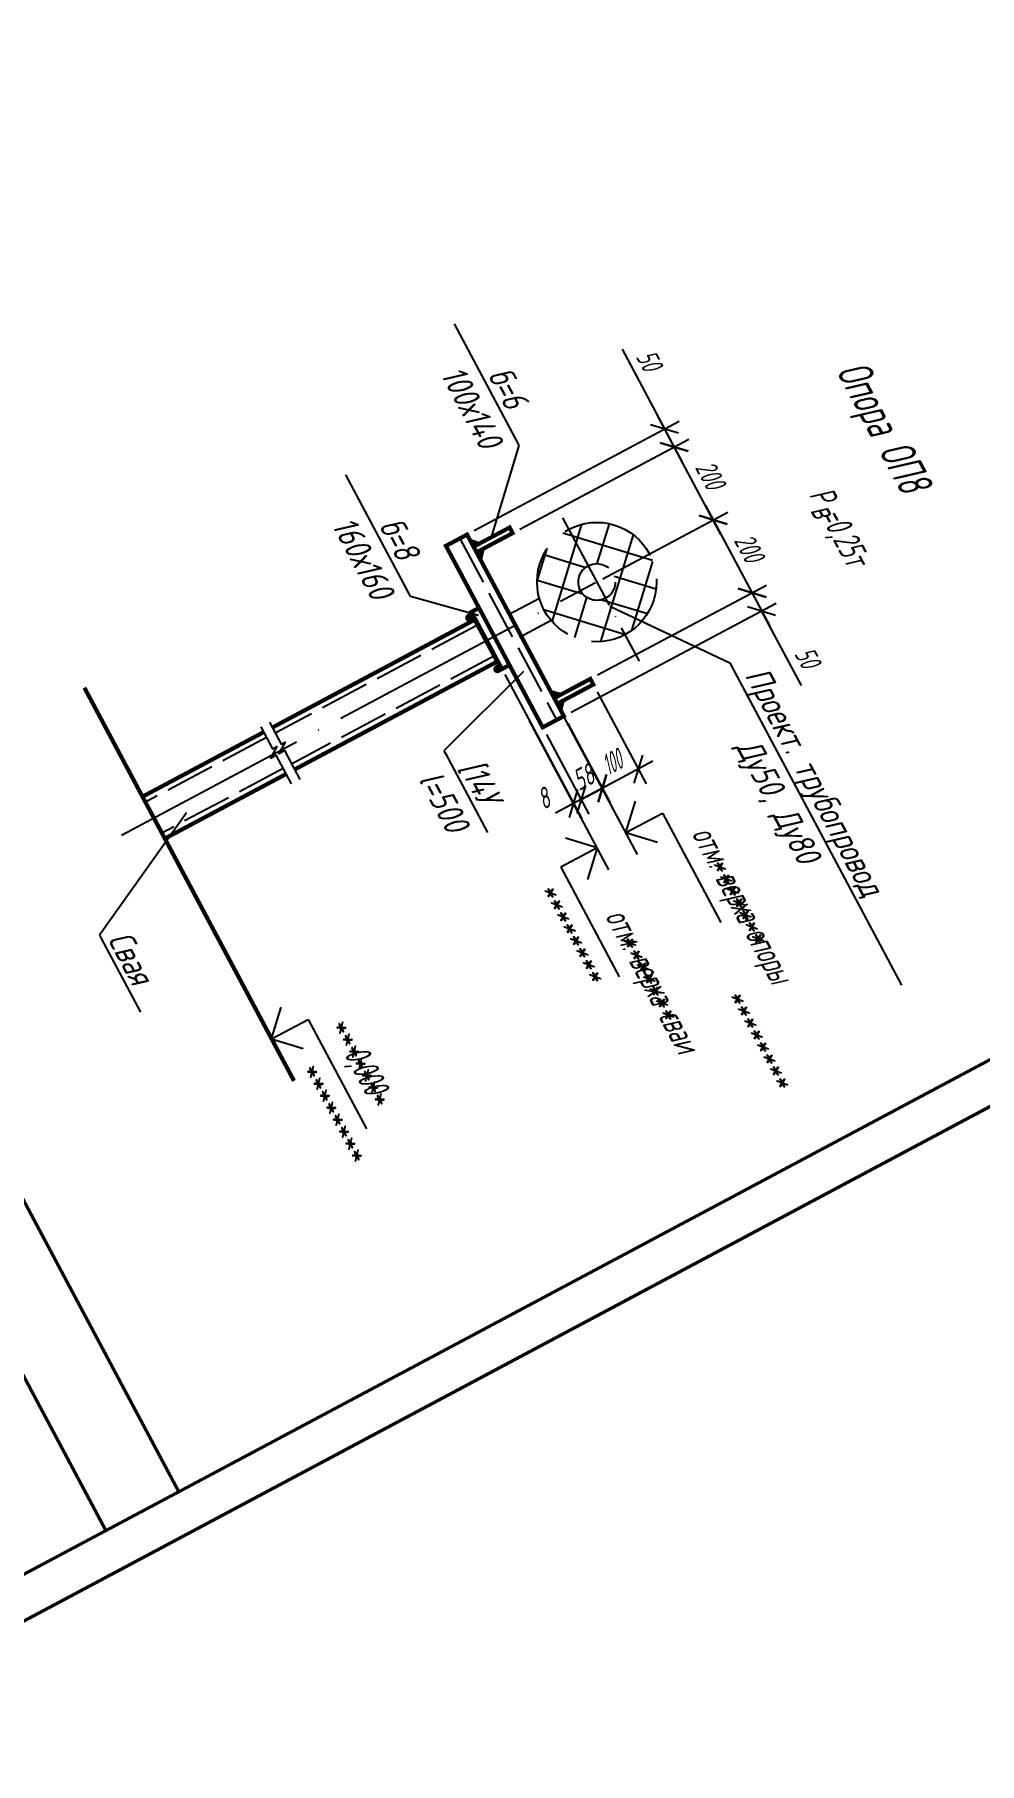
# Model space of a CAD drawing. Extents: x 5370511 to 5386565, y 1010429 to 1053793.
# Drawn here: x 5378654.3 to 5378768.6, y 1041743 to 1041952.3 of the extents above; entities that cross this region are included whole.
import ezdxf
from ezdxf import colors
from ezdxf.entities.mleader import LeaderData, LeaderLine
from ezdxf.enums import TextEntityAlignment as Align
from ezdxf.math import Vec2, Vec3

# ---------------------------------------------------------------- set-up
doc = ezdxf.new("R2010")
doc.units = 0
doc.header["$PDMODE"] = 32
doc.header["$PDSIZE"] = 0.3
doc.linetypes.add('ACAD_ISO02W100', pattern=[15, 12, -3])
doc.linetypes.add('ACAD_ISO04W100', pattern=[30, 24, -3, 0, -3])
doc.layers.get('0').update_dxf_attribs({"linetype": 'CONTINUOUS'})
doc.layers.get('DEFPOINTS').update_dxf_attribs({"linetype": 'CONTINUOUS'})
doc.layers.add('Строения', color=7, linetype='CONTINUOUS')
doc.styles.add('ГОСТ_НИПИ', font='gost_nipi.shx', dxfattribs={"oblique": 15})
doc.styles.add('ГОСТ_НИПИ_разм', font='gost_nipi.shx', dxfattribs={"width": 0.8, "oblique": 15, "height": 2.5})
doc.linetypes.add('земля', pattern='A,15,[35,ESKDSHAPES.SHX,S=1,R=0,X=0,Y=0],0.1', length=15.1)
doc.linetypes.add('Сварка3', pattern='A,2,[33,ESKDSHAPES.SHX,S=2,R=0,X=0,Y=0],2', length=4)
doc.dimstyles.new('Лист М20', dxfattribs={"dimtxt": 2.5, "dimasz": 2.5, "dimexe": 2, "dimexo": 1, "dimgap": 1, "dimtad": 1, "dimdec": 0, "dimlfac": 20, "dimzin": 0, "dimdsep": 46, "dimtxsty": 'ГОСТ_НИПИ_разм', "dimblk": 'OBLIQUE', "dimcen": 0.09, "dimdle": 2, "dimaunit": 1, "dimadec": 0, "dimazin": 0, "dimtfac": 1, "dimtdec": 0, "dimtofl": 0, "dimtmove": 1, "dimatfit": 3, "dimldrblk": 'NONE', "dimfxl": 1, "dimtolj": 1, "dimtzin": 0, "dimarcsym": 0})

# ---------------------------------------------------------------- blocks, each defined once
blk = doc.blocks.new('*U427')
at = {"lineweight": 50}
for p, q in [((-5, 60), (-125, 60)), ((-125, 50), (-5, 50))]:
    blk.add_line(p, q, dxfattribs=at)
at = {"lineweight": 50, "const_width": 0.4}
blk.add_lwpolyline([(-420, 297), (0, 297), (0, 0), (-420, 0)], close=True, dxfattribs=at)
at = {"lineweight": 50}
blk.add_lwpolyline([(-400, 5), (-5, 5), (-5, 292), (-400, 292)], close=True, dxfattribs=at)
at = {"style": 'ГОСТ_НИПИ', "oblique": 15}
blk.add_attdef('СКВОЗНАЯ_НУМЕРАЦИЯ', text='', height=3, dxfattribs=at).set_placement((-10, 288.5), align=Align.MIDDLE_CENTER)
at = {"style": 'ГОСТ_НИПИ', "oblique": 15, "width": 0.8}
for tag, p in [('ДАТА_СОГЛ_1', (-406.75, 146)), ('ДАТА_СОГЛ_2', (-401.75, 146)), ('ФАМИЛИЯ_СОГЛ_1', (-406.75, 111)), ('ФАМИЛИЯ_СОГЛ_2', (-401.75, 111)), ('ХАРАКТЕР_РАБОТЫ_СОГЛ_1', (-406.75, 91)), ('ХАРАКТЕР_РАБОТЫ_СОГЛ_2', (-401.75, 91))]:
    blk.add_attdef(tag, p, '', height=3, rotation=90, dxfattribs=at)
at = {"style": 'ГОСТ_НИПИ', "oblique": 15}
for tag, width, p in [('ОБОЗНАЧЕНИЕ_ДОКУМЕНТА', 0.8, (-65, 55)), ('НАИМЕНОВАНИЕ_ПРОЕКТА', 0.8, (-65, 42.5)), ('НАИМЕНОВАНИЕ_ОБЪЕКТА', 0.8, (-90, 27.5)), ('СТАДИЯ', 0.8, (-47.5, 25)), ('ЛИСТ', 0.8, (-32.5, 25)), ('ЛИСТОВ', 0.8, (-15, 25)), ('НАИМЕНОВАНИЕ_ЧЕРТЕЖА', 0.8, (-90, 12.5)), ('ПРЕДПРИЯТИЕ', 0.7, (-30.48, 12.55))]:
    blk.add_attdef(tag, text='', height=3, dxfattribs=dict(at, width=width)).set_placement(p, align=Align.MIDDLE_CENTER)
at = {"style": 'ГОСТ_НИПИ', "oblique": 15, "width": 0.8}
blk.add_attdef('РАЗРАБ', text='', height=3, dxfattribs=at).set_placement((-189.18, 32.18), align=Align.MIDDLE_LEFT)
for tag, p in [('ФАМИЛИЯ_5', (-169, 31)), ('ДАТА_1', (-134, 31)), ('ХАРАКТЕР_РАБОТЫ_1', (-189, 26)), ('ФАМИЛИЯ_1', (-169, 26)), ('ДАТА_2', (-134, 26)), ('ХАРАКТЕР_РАБОТЫ_2', (-189, 20.72)), ('ФАМИЛИЯ_2', (-169.15, 20.71)), ('ДАТА_3', (-134, 20.72)), ('ХАРАКТЕР_РАБОТЫ_3', (-189, 16)), ('ФАМИЛИЯ_3', (-169.01, 15.99)), ('ДАТА_4', (-134, 16)), ('ФАМИЛИЯ_6', (-169, 11)), ('ДАТА_5', (-134, 11)), ('ХАРАКТЕР_РАБОТЫ_4', (-189, 6)), ('ФАМИЛИЯ_4', (-169, 6)), ('ДАТА_6', (-134, 6))]:
    blk.add_attdef(tag, p, '', height=3, dxfattribs=at)
at = {"style": 'ГОСТ_НИПИ', "oblique": 15, "width": 0.8, "flags": 8}
blk.add_attdef('НКОНТР', text='', height=3, dxfattribs=at).set_placement((-189.36, 12.34), align=Align.MIDDLE_LEFT)
at = {"style": 'ГОСТ_НИПИ', "oblique": 15, "width": 0.8}
blk.add_attdef('ФОРМАТ', text='', height=3, dxfattribs=at).set_placement((-38.94, 0.42), align=Align.BOTTOM_CENTER)
blk = doc.blocks.new('_None')
blk = doc.blocks.new('_Oblique')
at = {"color": 0, "linetype": 'ByBlock', "lineweight": -2}
blk.add_line((-0.5, -0.5), (0.5, 0.5), dxfattribs=at)
blk = doc.blocks.new('*D1028')
at = {"color": 0, "lineweight": -2, "transparency": 16777216}
for p, q in [((5378713.01, 1041892.43), (5378733.46, 1041903.32)), ((5378737.33, 1041891.79), (5378730.75, 1041904.15)), ((5378723.04, 1041886.44), (5378738.16, 1041894.5))]:
    blk.add_line(p, q, dxfattribs=at)
at = {"layer": 'DEFPOINTS', "color": 0, "lineweight": 15, "transparency": 16777216}
for p in [(5378731.69, 1041902.38), (5378712.13, 1041891.96), (5378722.16, 1041885.97)]:
    blk.add_point(p, dxfattribs=at)
at = {"color": 0, "lineweight": -2, "transparency": 16777216, "xscale": 2.5, "yscale": 2.5, "zscale": 2.5}
for p, rotation in [((5378731.69, 1041902.38), 118.0491553040555), ((5378736.39, 1041893.56), 298.0491553040555)]:
    blk.add_blockref('_Oblique', p, dxfattribs=dict(at, rotation=rotation))
at = {"color": 0, "transparency": 16777216, "insert": (5378736.03, 1041899.03), "char_height": 2.5, "attachment_point": 5, "rotation": 298.0492, "style": 'ГОСТ_НИПИ_разм'}
blk.add_mtext('\\A1;200', dxfattribs=at)
blk = doc.blocks.new('*D1029')
at = {"color": 0, "lineweight": -2, "transparency": 16777216}
for p, q in [((5378725.39, 1041914.21), (5378730.52, 1041904.57)), ((5378707.48, 1041892.29), (5378732.29, 1041905.51)), ((5378732.63, 1041900.62), (5378729.58, 1041906.34)), ((5378713.01, 1041892.43), (5378733.46, 1041903.32))]:
    blk.add_line(p, q, dxfattribs=at)
at = {"layer": 'DEFPOINTS', "color": 0, "lineweight": 15, "transparency": 16777216}
for p in [(5378730.52, 1041904.57), (5378706.59, 1041891.82), (5378712.13, 1041891.96)]:
    blk.add_point(p, dxfattribs=at)
at = {"color": 0, "lineweight": -2, "transparency": 16777216, "xscale": 2.5, "yscale": 2.5, "zscale": 2.5}
for p, rotation in [((5378730.52, 1041904.57), 118.0491553040555), ((5378731.69, 1041902.38), 298.0491553040555)]:
    blk.add_blockref('_Oblique', p, dxfattribs=dict(at, rotation=rotation))
at = {"color": 0, "transparency": 16777216, "insert": (5378728.63, 1041912.9), "char_height": 2.5, "attachment_point": 5, "rotation": 298.0492, "style": 'ГОСТ_НИПИ_разм'}
blk.add_mtext('\\A1;50', dxfattribs=at)
blk = doc.blocks.new('*D1030')
at = {"color": 0, "lineweight": -2, "transparency": 16777216}
for p, q in [((5378723.04, 1041886.44), (5378738.16, 1041894.5)), ((5378735.45, 1041895.32), (5378742.04, 1041882.96)), ((5378722.41, 1041874.78), (5378742.86, 1041885.67))]:
    blk.add_line(p, q, dxfattribs=at)
at = {"layer": 'DEFPOINTS', "color": 0, "lineweight": 15, "transparency": 16777216}
for p in [(5378722.16, 1041885.97), (5378741.1, 1041884.73), (5378721.53, 1041874.31)]:
    blk.add_point(p, dxfattribs=at)
at = {"color": 0, "lineweight": -2, "transparency": 16777216, "xscale": 2.5, "yscale": 2.5, "zscale": 2.5}
for p, rotation in [((5378736.39, 1041893.56), 118.0491553040555), ((5378741.1, 1041884.73), 298.0491553040555)]:
    blk.add_blockref('_Oblique', p, dxfattribs=dict(at, rotation=rotation))
at = {"color": 0, "transparency": 16777216, "insert": (5378740.73, 1041890.2), "char_height": 2.5, "attachment_point": 5, "rotation": 298.0492, "style": 'ГОСТ_НИПИ_разм'}
blk.add_mtext('\\A1;200', dxfattribs=at)
blk = doc.blocks.new('*D1031')
at = {"color": 0, "lineweight": -2, "transparency": 16777216}
for p, q in [((5378740.15, 1041886.5), (5378743.2, 1041880.77)), ((5378722.41, 1041874.78), (5378742.86, 1041885.67)), ((5378719.22, 1041870.26), (5378744.03, 1041883.48)), ((5378747.08, 1041873.51), (5378742.26, 1041882.54))]:
    blk.add_line(p, q, dxfattribs=at)
at = {"layer": 'DEFPOINTS', "color": 0, "lineweight": 15, "transparency": 16777216}
for p in [(5378742.26, 1041882.54), (5378721.53, 1041874.31), (5378718.33, 1041869.79)]:
    blk.add_point(p, dxfattribs=at)
at = {"color": 0, "lineweight": -2, "transparency": 16777216, "xscale": 2.5, "yscale": 2.5, "zscale": 2.5}
for p, rotation in [((5378741.1, 1041884.73), 118.0491553040555), ((5378742.26, 1041882.54), 298.0491553040555)]:
    blk.add_blockref('_Oblique', p, dxfattribs=dict(at, rotation=rotation))
at = {"color": 0, "transparency": 16777216, "insert": (5378747.8, 1041876.93), "char_height": 2.5, "attachment_point": 5, "rotation": 298.0492, "style": 'ГОСТ_НИПИ_разм'}
blk.add_mtext('\\A1;50', dxfattribs=at)
blk = doc.blocks.new('*D1032')
at = {"color": 0, "lineweight": -2, "transparency": 16777216}
for p, q in [((5378722.36, 1041872.74), (5378728.29, 1041861.62)), ((5378718.8, 1041868.91), (5378723.92, 1041859.3)), ((5378729.11, 1041864.33), (5378721.22, 1041860.12))]:
    blk.add_line(p, q, dxfattribs=at)
at = {"layer": 'DEFPOINTS', "color": 0, "lineweight": 15, "transparency": 16777216}
for p in [(5378721.89, 1041873.63), (5378718.33, 1041869.79), (5378722.98, 1041861.06)]:
    blk.add_point(p, dxfattribs=at)
at = {"color": 0, "lineweight": -2, "transparency": 16777216, "xscale": 2.5, "yscale": 2.5, "zscale": 2.5}
for p, rotation in [((5378727.35, 1041863.39), 28.04915530994217), ((5378722.98, 1041861.06), 208.0491553099422)]:
    blk.add_blockref('_Oblique', p, dxfattribs=dict(at, rotation=rotation))
at = {"color": 0, "transparency": 16777216, "insert": (5378724.11, 1041864.21), "char_height": 2.5, "attachment_point": 5, "rotation": 28.0492, "style": 'ГОСТ_НИПИ_разм'}
blk.add_mtext('\\A1;{\\W0.6;100}', dxfattribs=at)
blk = doc.blocks.new('*D1033')
at = {"color": 0, "lineweight": -2, "transparency": 16777216}
for p, q in [((5378716.24, 1041867.56), (5378721.36, 1041857.93)), ((5378718.8, 1041868.91), (5378723.92, 1041859.3)), ((5378724.75, 1041862), (5378718.66, 1041858.76))]:
    blk.add_line(p, q, dxfattribs=at)
at = {"layer": 'DEFPOINTS', "color": 0, "lineweight": 15, "transparency": 16777216}
for p in [(5378718.33, 1041869.79), (5378715.77, 1041868.44), (5378720.42, 1041859.7)]:
    blk.add_point(p, dxfattribs=at)
at = {"color": 0, "lineweight": -2, "transparency": 16777216, "xscale": 2.5, "yscale": 2.5, "zscale": 2.5}
for p, rotation in [((5378720.42, 1041859.7), 208.0491553099422), ((5378722.98, 1041861.06), 28.04915530994217)]:
    blk.add_blockref('_Oblique', p, dxfattribs=dict(at, rotation=rotation))
at = {"color": 0, "transparency": 16777216, "insert": (5378720.64, 1041862.37), "char_height": 2.5, "attachment_point": 5, "rotation": 28.0492, "style": 'ГОСТ_НИПИ_разм'}
blk.add_mtext('\\A1;58', dxfattribs=at)
blk = doc.blocks.new('*D1034')
at = {"color": 0, "lineweight": -2, "transparency": 16777216}
for p, q in [((5378711.19, 1041874.83), (5378720.45, 1041857.45)), ((5378716.24, 1041867.56), (5378721.36, 1041857.93)), ((5378720.42, 1041859.7), (5378722.63, 1041860.87)), ((5378719.51, 1041859.21), (5378717.3, 1041858.04))]:
    blk.add_line(p, q, dxfattribs=at)
at = {"layer": 'DEFPOINTS', "color": 0, "lineweight": 15, "transparency": 16777216}
for p in [(5378710.72, 1041875.72), (5378715.77, 1041868.44), (5378719.51, 1041859.21)]:
    blk.add_point(p, dxfattribs=at)
at = {"color": 0, "lineweight": -2, "transparency": 16777216, "xscale": 2.5, "yscale": 2.5, "zscale": 2.5}
for p, rotation in [((5378719.51, 1041859.21), 28.04915530994217), ((5378720.42, 1041859.7), 208.0491553099422)]:
    blk.add_blockref('_Oblique', p, dxfattribs=dict(at, rotation=rotation))
at = {"color": 0, "transparency": 16777216, "insert": (5378715.81, 1041859.79), "char_height": 2.5, "attachment_point": 5, "rotation": 28.0492, "style": 'ГОСТ_НИПИ_разм'}
blk.add_mtext('\\A1;8', dxfattribs=at)
blk = doc.blocks.new('*U1011')
at = {"ltscale": 100}
for p, q in [((0, 0), (-2.83, 2.83)), ((0, 0), (2.83, 2.83)), ((-3, 0), (3, 0))]:
    blk.add_line(p, q, dxfattribs=at)
at = {"color": 1, "ltscale": 0.35, "insert": (-2.26, 9.9), "char_height": 3, "attachment_point": 3, "style": 'ГОСТ_НИПИ', "bg_fill": 3, "box_fill_scale": 1.5, "bg_fill_color": 256, "bg_fill_transparency": 0}
blk.add_mtext_dynamic_manual_height_columns('{\\C255;\\c16777215;*******}', width=12.6457, gutter_width=12.5, heights=[0], dxfattribs=at)
at = {"color": 1, "ltscale": 0.35, "insert": (-5.31, 4.26), "char_height": 3, "attachment_point": 3, "style": 'ГОСТ_НИПИ'}
blk.add_mtext_dynamic_manual_height_columns('{\\C255;\\c16777215;********}', width=16.2559, gutter_width=12.5, heights=[3.52], dxfattribs=at)
at = {"style": 'ГОСТ_НИПИ', "oblique": 15, "width": 0.8}
blk.add_attdef('СУФФИКС', (-5.39, 1.08), '', height=3, dxfattribs=at)
at = {"ltscale": 100}
for p, q in [((0, 5), (-15, 5)), ((0, 0), (0, 5))]:
    blk.add_line(p, q, dxfattribs=at)
at = {"style": 'ГОСТ_НИПИ', "oblique": 15, "width": 0.8}
blk.add_attdef('УРОВЕНЬ', text='', height=3, dxfattribs=at).set_placement((-8.67, 7.98, -1), align=Align.MIDDLE)
blk = doc.blocks.new('*U1014')
at = {"ltscale": 100}
for p, q in [((0, 0), (0, 5)), ((0, 0), (-2.83, 2.83)), ((0, 0), (2.83, 2.83)), ((3, 0), (-17.41, 0))]:
    blk.add_line(p, q, dxfattribs=at)
at = {"color": 1, "ltscale": 0.35, "insert": (7.88, 9.9), "char_height": 3, "attachment_point": 1, "style": 'ГОСТ_НИПИ', "bg_fill": 3, "box_fill_scale": 1.5, "bg_fill_color": 256, "bg_fill_transparency": 0}
blk.add_mtext_dynamic_manual_height_columns('{\\C255;\\c16777215;*******}', width=12.6457, gutter_width=12.5, heights=[0], dxfattribs=at)
at = {"color": 1, "ltscale": 0.35, "insert": (23, 4.26), "char_height": 3, "attachment_point": 1, "style": 'ГОСТ_НИПИ'}
blk.add_mtext_dynamic_manual_height_columns('{\\C255;\\c16777215;********}', width=16.2559, gutter_width=12.5, heights=[3.52], dxfattribs=at)
at = {"style": 'ГОСТ_НИПИ', "oblique": 15, "width": 0.8}
blk.add_attdef('СУФФИКС', (23.09, 1.08), '', height=3, dxfattribs=at)
at = {"ltscale": 100}
blk.add_line((0, 5), (15, 5), dxfattribs=at)
at = {"style": 'ГОСТ_НИПИ', "oblique": 15, "width": 0.8}
blk.add_attdef('УРОВЕНЬ', text='', height=3, rotation=360, dxfattribs=at).set_placement((14.28, 7.98, -1), align=Align.MIDDLE)
blk = doc.blocks.new('*U1015')
at = {"ltscale": 100}
for p, q in [((3, 0), (-17.41, 0)), ((0, 0), (-2.83, -2.83)), ((0, 0), (0, -5)), ((0, 0), (2.83, -2.83))]:
    blk.add_line(p, q, dxfattribs=at)
at = {"color": 1, "ltscale": 0.35, "insert": (10.9, -0.1), "char_height": 3, "attachment_point": 1, "style": 'ГОСТ_НИПИ', "bg_fill": 3, "box_fill_scale": 1.5, "bg_fill_color": 256, "bg_fill_transparency": 0}
blk.add_mtext_dynamic_manual_height_columns('{\\C255;\\c16777215;*******}', width=12.6457, gutter_width=12.5, heights=[0], dxfattribs=at)
at = {"color": 1, "ltscale": 0.35, "insert": (1.01, -5.74), "char_height": 3, "attachment_point": 1, "style": 'ГОСТ_НИПИ'}
blk.add_mtext_dynamic_manual_height_columns('{\\C255;\\c16777215;********}', width=16.2559, gutter_width=12.5, heights=[3.52], dxfattribs=at)
at = {"style": 'ГОСТ_НИПИ', "oblique": 15, "width": 0.8}
blk.add_attdef('СУФФИКС', (1.09, -8.92), '', height=3, dxfattribs=at)
at = {"ltscale": 100}
blk.add_line((0, -5), (15, -5), dxfattribs=at)
at = {"style": 'ГОСТ_НИПИ', "oblique": 15, "width": 0.8}
blk.add_attdef('УРОВЕНЬ', text='', height=3, rotation=360, dxfattribs=at).set_placement((17.3, -2.02, -1), align=Align.MIDDLE)

msp = doc.modelspace()

# ---------------------------------------------------------------- hatches: boundary and pattern name
h = msp.add_hatch()
h.set_pattern_fill('ANSI37', color=253, angle=-61.95084)
h.set_pattern_definition([(343.049155, (5349951.817, 1087104.5928), (0.92567494, 3.03706287), []), (73.049155, (5349951.817, 1087104.5928), (-3.03706287, 0.92567494), [])])
edge = h.paths.add_edge_path(flags=17)
edge.add_arc((5378722.316, 1041886.036), 2.225, -61.95084, 298.04916)
edge = h.paths.add_edge_path()
edge.add_arc((5378722.316, 1041886.036), 7.225, -61.95084, 298.04916)

# ---------------------------------------------------------------- linework, layer by layer
at = {"ltscale": 0.5}
for p, q in [((5378707.755, 1041889.628), (5378706.706, 1041891.596)), ((5378717.159, 1041871.977), (5378718.318, 1041869.803))]:
    msp.add_line(p, q, dxfattribs=at)
at = {"linetype": 'ACAD_ISO04W100'}
msp.add_line((5378664.777, 1041855.398), (5378722.159, 1041885.972), dxfattribs=at)
at = {"linetype": 'ACAD_ISO02W100', "ltscale": 0.5}
for p, q in [((5378707.645, 1041880.676), (5378683.39, 1041867.749)), ((5378709.949, 1041877.085), (5378685.387, 1041864.002)), ((5378682.36, 1041867.2), (5378667.526, 1041859.292)), ((5378684.356, 1041863.453), (5378669.686, 1041855.641))]:
    msp.add_line(p, q, dxfattribs=at)
at = {"ltscale": 0.35}
msp.add_lwpolyline([(5378739.516, 1041895.22, 0, 1.305, 0), (5378744.316, 1041897.777, 0, 0, 0), (5378747.668, 1041899.563, 0, 0, 0)], format="xyseb", dxfattribs=at)
at = {"ltscale": 0.5, "const_width": 0.5}
for points in [[(5378718.324, 1041869.804), (5378706.617, 1041891.778), (5378704.057, 1041890.414), (5378715.765, 1041868.44)], [(5378707.76, 1041889.631), (5378707.398, 1041890.31), (5378711.765, 1041892.637), (5378712.127, 1041891.957)], [(5378717.165, 1041871.98), (5378717.527, 1041871.3), (5378721.894, 1041873.627), (5378721.532, 1041874.306)]]:
    msp.add_lwpolyline(points, close=True, dxfattribs=at)
at = {"linetype": 'ACAD_ISO02W100', "ltscale": 0.5}
msp.add_lwpolyline([(5378705.728, 1041891.304), (5378717.435, 1041869.332)], dxfattribs=at)
at = {"ltscale": 0.5, "const_width": 0.5}
for points in [[(5378707.087, 1041890.99), (5378708.07, 1041890.652)], [(5378708.207, 1041888.793), (5378708.474, 1041889.894)], [(5378708.058, 1041882.904), (5378707.147, 1041882.419), (5378710.835, 1041875.497), (5378711.746, 1041875.982)], [(5378708.176, 1041882.684), (5378711.629, 1041876.203)], [(5378717.932, 1041872.388), (5378716.785, 1041872.693)], [(5378717.913, 1041870.577), (5378718.185, 1041871.667)]]:
    msp.add_lwpolyline(points, dxfattribs=at)
at = {"color": 253}
for points in [[(5378715.368, 1041884.055), (5378711.541, 1041882.016)], [(5378716.796, 1041881.375), (5378712.969, 1041879.336)]]:
    msp.add_lwpolyline(points, dxfattribs=at)
at = {"const_width": 0.5}
for points in [[(5378707, 1041881.486, -1), (5378706.765, 1041881.927, -1)], [(5378710.41, 1041875.277, -1), (5378710.175, 1041875.718, -1)]]:
    msp.add_lwpolyline(points, format="xyb", close=True, dxfattribs=at)
at = {"linetype": 'Сварка3', "ltscale": 0.4}
msp.add_lwpolyline([(5378706.866, 1041882.432), (5378710.727, 1041875.186)], dxfattribs=at)
at = {"linetype": 'Сварка3', "ltscale": 0.5}
msp.add_lwpolyline([(5378711.746, 1041875.982), (5378708.058, 1041882.904)], dxfattribs=at)
for points in [[(5378681.66, 1041868.513), (5378683.081, 1041865.847), (5378683.589, 1041866.118), (5378682.809, 1041864.717), (5378683.49, 1041865.079), (5378685.346, 1041861.595)], [(5378682.691, 1041869.062), (5378684.111, 1041866.396), (5378684.619, 1041866.667), (5378683.839, 1041865.266), (5378684.52, 1041865.628), (5378686.377, 1041862.144)]]:
    msp.add_lwpolyline(points)
at = {"color": 253, "linetype": 'ACAD_ISO02W100'}
for radius in [7.225, 2.225]:
    msp.add_circle((5378722.316, 1041886.036), radius, dxfattribs=at)
at = {"layer": 'Строения', "const_width": 0.5}
for points in [[(5378707.598, 1041881.499), (5378683.037, 1041868.413)], [(5378710.301, 1041876.424), (5378685.74, 1041863.338)], [(5378682.006, 1041867.864), (5378667.338, 1041860.048)], [(5378684.71, 1041862.789), (5378670.042, 1041854.974)]]:
    msp.add_lwpolyline(points, dxfattribs=at)

# ---------------------------------------------------------------- block references
at = {"rotation": 298.0491553101125}
msp.add_blockref('*U427', (5378621.14, 1041743.277), dxfattribs=at)

# ---------------------------------------------------------------- texts
at = {"ltscale": 0.35, "style": 'ГОСТ_НИПИ', "oblique": 15, "width": 0.8}
msp.add_text('Опора ОП8', height=4, rotation=298.04916, dxfattribs=at).set_placement((5378751.214, 1041911.567))
at = {"style": 'ГОСТ_НИПИ', "oblique": 15, "width": 0.8}
msp.add_text('Р =0,25т', height=3, rotation=298.04916, dxfattribs=at).set_placement((5378747.929, 1041896.611))
at = {"linetype": 'Continuous', "ltscale": 0.35, "style": 'ГОСТ_НИПИ', "oblique": 15, "width": 0.8}
msp.add_text('в', height=3, rotation=298.04916, dxfattribs=at).set_placement((5378748.103, 1041894.688))

# ---------------------------------------------------------------- dimensions: what is measured, and where the dimension line sits
for base, p1, p2, angle, picture, middle in [((5378730.523, 1041904.572), (5378712.127, 1041891.957), (5378706.593, 1041891.822), 298.04916, '*D1029', (5378725.785, 1041911.382)), ((5378742.263, 1041882.539), (5378721.532, 1041874.306), (5378718.333, 1041869.789), 118.04916, '*D1031', (5378744.953, 1041875.408)), ((5378720.423, 1041859.699), (5378718.333, 1041869.789), (5378715.765, 1041868.44), 28.04916, '*D1033', (5378721.702, 1041860.381))]:
    dim = msp.add_linear_dim(base=base, p1=p1, p2=p2, angle=angle, dimstyle='Лист М20')
    dim.commit()
    dim.dimension.update_dxf_attribs({"geometry": picture, "text_midpoint": middle, "dimtype": 160})
for base, p2, angle, picture, middle in [((5378731.69, 1041902.381), (5378712.127, 1041891.957), 298.04916, '*D1028', (5378736.027, 1041899.026)), ((5378741.095, 1041884.73), (5378721.532, 1041874.306), 118.04916, '*D1030', (5378740.73, 1041890.201))]:
    dim = msp.add_linear_dim(base=base, p1=(5378722.159, 1041885.972), p2=p2, angle=angle, dimstyle='Лист М20')
    dim.commit()
    dim.dimension.update_dxf_attribs({"geometry": picture, "text_midpoint": middle})
for base, p1, p2, text, picture, middle in [((5378719.511, 1041859.213), (5378715.765, 1041868.44), (5378710.718, 1041875.717), '8', '*D1034', (5378716.864, 1041857.803)), ((5378722.982, 1041861.062), (5378721.894, 1041873.627), (5378718.333, 1041869.789), '{\\W0.6;100}', '*D1032', (5378725.165, 1041862.226))]:
    dim = msp.add_linear_dim(base=base, p1=p1, p2=p2, angle=28.04916, text=text, dimstyle='Лист М20')
    dim.commit()
    dim.dimension.update_dxf_attribs({"geometry": picture, "text_midpoint": middle, "dimtype": 160})

# ---------------------------------------------------------------- leaders
ml = msp.add_multileader_mtext('Standard')
ml.set_content('б=6\\P100х140', color=256, style='ГОСТ_НИПИ')
ml.set_leader_properties()
ml.set_arrow_properties(name='NONE')
ml.build(insert=Vec2(0, 0))
ml.multileader.update_dxf_attribs({"text_left_attachment_type": 6, "text_right_attachment_type": 6, "dogleg_length": 0.36})
ctx = ml.context
ctx.base_point, ctx.char_height, ctx.landing_gap_size, ctx.plane_origin, ctx.plane_x_axis, ctx.plane_y_axis = Vec3(5378705.252, 1041916.962), 3, 0.5, Vec3(5378810.445, 1041872.021), Vec3(0.4702289, -0.8825445), Vec3(0.8825445, 0.4702289)
ctx.left_attachment, ctx.right_attachment, ctx.text_align_type = 6, 6, 1
notes = []
notes.append((ctx, [(0, (1, 1, 0), (5378712.924, 1041902.563), (-0.4702289, 0.8825445), 0.36, [(0, [(5378709.582, 1041891.474)], 0, [])])]))
ctx.mtext.insert, ctx.mtext.text_direction, ctx.mtext.rotation, ctx.mtext.alignment, ctx.mtext.flow_direction = Vec3(5378712.878, 1041910.306), Vec3(0.4702289, -0.8825445), 5.2019391, 2, 5
ml = msp.add_multileader_mtext('Standard')
ml.set_content('б=8\\P160х160', color=256, style='ГОСТ_НИПИ')
ml.set_leader_properties()
ml.set_arrow_properties(name='NONE')
ml.build(insert=Vec2(0, 0))
ml.multileader.update_dxf_attribs({"text_left_attachment_type": 6, "text_right_attachment_type": 6, "dogleg_length": 0.36})
ctx = ml.context
ctx.base_point, ctx.char_height, ctx.landing_gap_size, ctx.plane_origin, ctx.plane_x_axis, ctx.plane_y_axis = Vec3(5378692.1, 1041898.697), 3, 0.5, Vec3(5378702.895, 1041880.561), Vec3(0.4702289, -0.8825445), Vec3(0.8825445, 0.4702289)
ctx.left_attachment, ctx.right_attachment, ctx.text_align_type = 6, 6, 1
notes.append((ctx, [(0, (1, 1, 0), (5378699.772, 1041884.299), (-0.4702289, 0.8825445), 0.36, [(0, [(5378707.979, 1041881.971)], 0, [])])]))
ctx.mtext.insert, ctx.mtext.text_direction, ctx.mtext.rotation, ctx.mtext.alignment, ctx.mtext.flow_direction = Vec3(5378699.725, 1041892.041), Vec3(0.4702289, -0.8825445), 5.2019391, 2, 5
ml = msp.add_multileader_mtext('Standard')
ml.set_content('[14У\\Pl=500', color=256, style='ГОСТ_НИПИ')
ml.set_leader_properties()
ml.set_arrow_properties(name='NONE')
ml.build(insert=Vec2(0, 0))
ml.multileader.update_dxf_attribs({"text_left_attachment_type": 6, "text_right_attachment_type": 6, "dogleg_length": 0.36})
ctx = ml.context
ctx.base_point, ctx.char_height, ctx.landing_gap_size, ctx.plane_origin, ctx.plane_x_axis, ctx.plane_y_axis = Vec3(5378703.988, 1041865.293), 3, 0.5, Vec3(5378806.324, 1041935.878), Vec3(0.4702289, -0.8825445), Vec3(0.8825445, 0.4702289)
ctx.left_attachment, ctx.right_attachment, ctx.text_align_type = 6, 6, 1
notes.append((ctx, [(1, (1, 1, 0), (5378703.819, 1041865.611), (0.4702289, -0.8825445), 0.36, [(0, [(5378713.43, 1041875.216)], 0, [])])]))
ctx.mtext.insert, ctx.mtext.text_direction, ctx.mtext.rotation, ctx.mtext.alignment, ctx.mtext.flow_direction = Vec3(5378709.524, 1041862.559), Vec3(0.4702289, -0.8825445), 5.2019391, 2, 5
ml = msp.add_multileader_mtext('Standard')
ml.set_content('Свая', color=256, style='ГОСТ_НИПИ')
ml.set_leader_properties()
ml.set_arrow_properties(name='NONE')
ml.build(insert=Vec2(0, 0))
ml.multileader.update_dxf_attribs({"text_left_attachment_type": 6, "text_right_attachment_type": 6, "dogleg_length": 0.36})
ctx = ml.context
ctx.base_point, ctx.char_height, ctx.landing_gap_size, ctx.plane_origin, ctx.plane_x_axis, ctx.plane_y_axis = Vec3(5378662.297, 1041842.958), 3, 0.5, Vec3(5378676.155, 1041854.38), Vec3(0.4702289, -0.8825445), Vec3(0.8825445, 0.4702289)
ctx.left_attachment, ctx.right_attachment = 6, 6
notes.append((ctx, [(0, (1, 1, 0), (5378662.128, 1041843.276), (0.4702289, -0.8825445), 0.36, [(0, [(5378672.672, 1041858.08)], 0, [])])]))
ctx.mtext.insert, ctx.mtext.text_direction, ctx.mtext.rotation, ctx.mtext.width, ctx.mtext.flow_direction = Vec3(5378665.709, 1041844.21), Vec3(0.4702289, -0.8825445), 5.2019391, 15.78656, 5
for ctx, leaders in notes:
    for number, flags, end, landing, length, lines in leaders:
        leader = LeaderData()
        leader.index, (leader.has_last_leader_line, leader.has_dogleg_vector, leader.attachment_direction) = number, flags
        leader.last_leader_point, leader.dogleg_vector, leader.dogleg_length = Vec3(end), Vec3(landing), length
        for number, points, colour, breaks in lines:
            line = LeaderLine()
            line.index, line.vertices, line.color, line.breaks = number, Vec3.list(points), colors.encode_raw_color(colour), breaks
            leader.lines.append(line)
        ctx.leaders.append(leader)

# ---------------------------------------------------------------- next in the draw order: block references
at = {"rotation": 298.0491553101125}
msp.add_blockref('*U1014', (5378725.842, 1041855.694), dxfattribs=at).add_auto_attribs({'УРОВЕНЬ': 'отм. верха опоры'})
ref = msp.add_blockref('*U1011', (5378682.966, 1041830.718), dxfattribs=dict(xscale=-1, rotation=298.0491553101125))
ref.add_attrib('УРОВЕНЬ', '0,000', dxfattribs={"height": 3, "rotation": 298.04916, "style": 'ГОСТ_НИПИ', "oblique": 15, "width": 0.8}).set_placement((5378694.086, 1041826.822, -1), align=Align.MIDDLE)

# ---------------------------------------------------------------- next in the draw order: linework, layer by layer
at = {"linetype": 'ACAD_ISO04W100', "ltscale": 0.5}
msp.add_line((5378718.176, 1041893.806), (5378727.425, 1041876.447), dxfattribs=at)
at = {"linetype": 'земля', "const_width": 0.5}
msp.add_lwpolyline([(5378660.31, 1041873.24), (5378685.673, 1041825.637)], dxfattribs=at)

# ---------------------------------------------------------------- next in the draw order: block references
at = {"rotation": 298.0491553101125}
msp.add_blockref('*U1015', (5378722.371, 1041853.845), dxfattribs=at).add_auto_attribs({'УРОВЕНЬ': 'отм. верха сваи'})

# ---------------------------------------------------------------- next in the draw order: leaders
at = {"ltscale": 0.5}
ml = msp.add_multileader_mtext('Standard', dxfattribs=at)
ml.set_content('Проект. трубопровод\\PДу50, Ду80', color=256, style='ГОСТ_НИПИ')
ml.set_leader_properties(color=256, linetype='ByLayer', lineweight=-1)
ml.set_arrow_properties(name='NONE')
ml.build(insert=Vec2(0, 0))
ml.multileader.update_dxf_attribs({"text_left_attachment_type": 6, "text_right_attachment_type": 6, "dogleg_length": 0.36, "arrow_head_size": 2.5})
ctx = ml.context
ctx.base_point, ctx.char_height, ctx.arrow_head_size, ctx.landing_gap_size, ctx.plane_origin, ctx.plane_x_axis, ctx.plane_y_axis = Vec3(5378738.571, 1041875.92), 3, 2.5, 0.2, Vec3(5378779.19, 1041838.749), Vec3(0.4702289, -0.8825445), Vec3(0.8825445, 0.4702289)
ctx.left_attachment, ctx.right_attachment, ctx.text_align_type = 6, 6, 1
notes = []
notes.append((ctx, [(1, (1, 1, 0), (5378738.402, 1041876.238), (0.4702289, -0.8825445), 0.36, [(0, [(5378723.871, 1041883.118)], 0, [])])]))
ctx.mtext.insert, ctx.mtext.text_direction, ctx.mtext.rotation, ctx.mtext.alignment, ctx.mtext.flow_direction = Vec3(5378750.029, 1041862.618), Vec3(0.4702289, -0.8825445), 5.2019391, 2, 5
for ctx, leaders in notes:
    for number, flags, end, landing, length, lines in leaders:
        leader = LeaderData()
        leader.index, (leader.has_last_leader_line, leader.has_dogleg_vector, leader.attachment_direction) = number, flags
        leader.last_leader_point, leader.dogleg_vector, leader.dogleg_length = Vec3(end), Vec3(landing), length
        for number, points, colour, breaks in lines:
            line = LeaderLine()
            line.index, line.vertices, line.color, line.breaks = number, Vec3.list(points), colors.encode_raw_color(colour), breaks
            leader.lines.append(line)
        ctx.leaders.append(leader)

doc.saveas('drawing.dxf')
